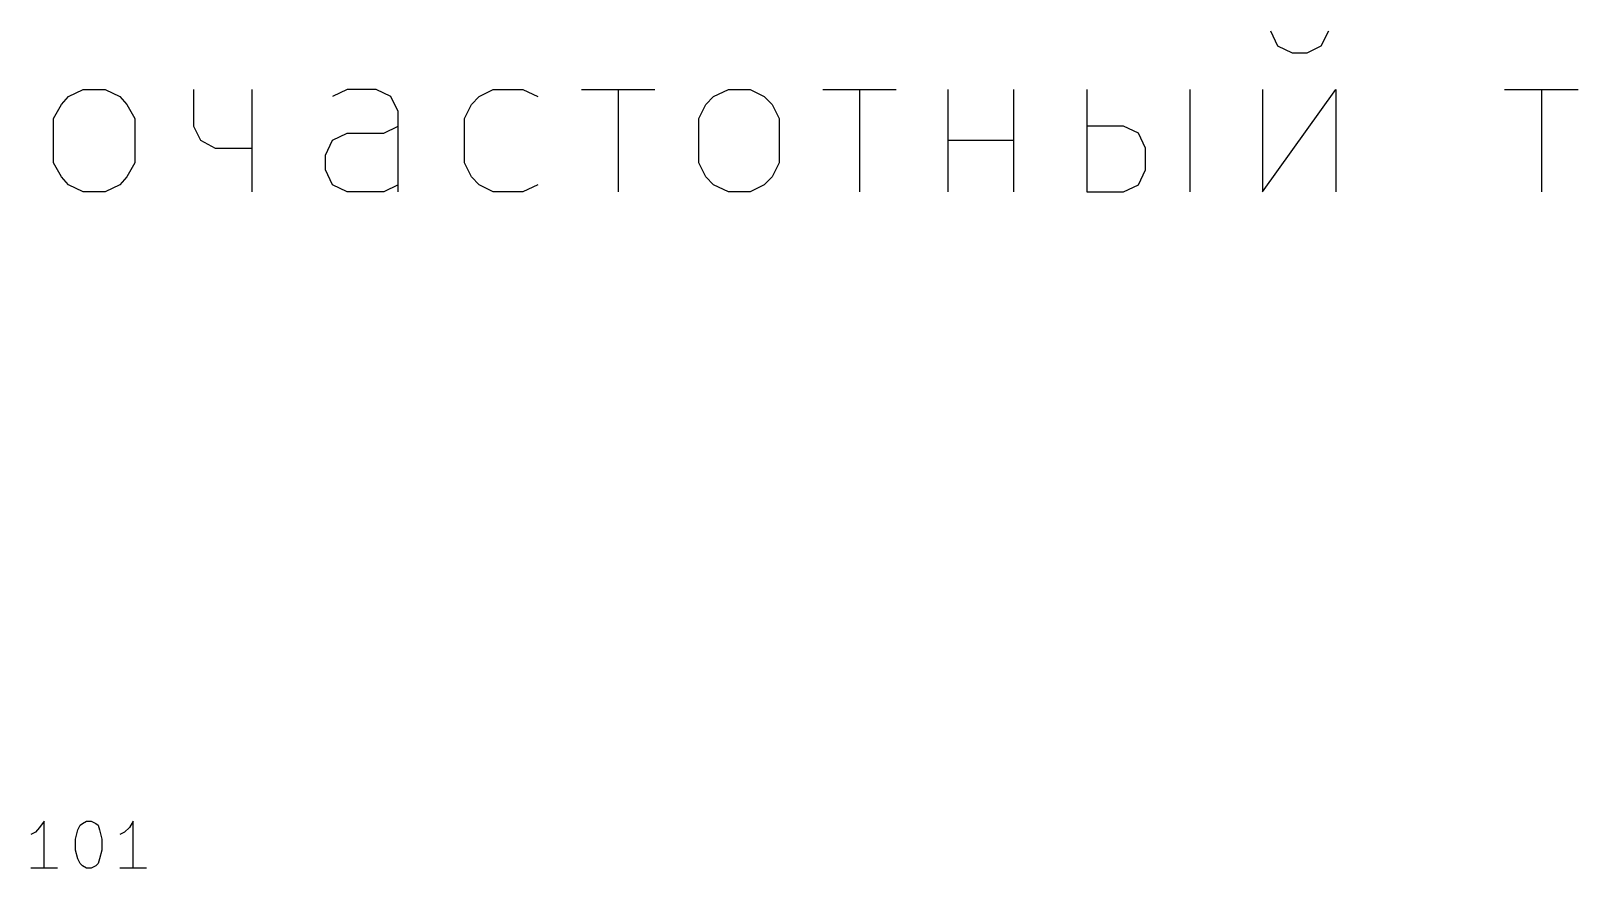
# Model space of a CAD drawing. Extents: x 10 to 584, y -410 to -10.
# Drawn here: x 372.5 to 422.8, y -142 to -114.8 of the extents above; entities that cross this region are included whole.
import ezdxf

# ---------------------------------------------------------------- set-up
doc = ezdxf.new("R2010")
doc.units = 0
doc.header["$MEASUREMENT"] = 0
doc.layers.add('BLACK', color=7, linetype='CONTINUOUS')

msp = doc.modelspace()

# ---------------------------------------------------------------- linework, layer by layer
at = {"layer": 'Black'}
for p, q in [((412.775, -114.757), (413.004, -115.24)), ((414.426, -115.24), (414.68, -114.757)), ((413.004, -115.24), (413.487, -115.468)), ((413.487, -115.468), (413.969, -115.468)), ((413.969, -115.468), (414.426, -115.24)), ((373.685, -116.891), (374.167, -116.662)), ((374.167, -116.662), (374.879, -116.662)), ((374.879, -116.662), (375.361, -116.891)), ((377.749, -116.662), (377.749, -117.856)), ((379.654, -116.662), (379.654, -119.99)), ((382.753, -116.662), (382.27, -116.891)), ((383.692, -116.662), (382.753, -116.662)), ((384.175, -116.891), (383.692, -116.662)), ((387.045, -116.891), (387.502, -116.662)), ((387.502, -116.662), (388.468, -116.662)), ((388.468, -116.662), (388.95, -116.891)), ((390.373, -116.662), (392.76, -116.662)), ((391.566, -116.662), (391.566, -119.99)), ((394.665, -116.891), (395.148, -116.662)), ((395.148, -116.662), (395.859, -116.662)), ((395.859, -116.662), (396.316, -116.891)), ((398.221, -116.662), (400.609, -116.662)), ((399.415, -116.662), (399.415, -119.99)), ((402.285, -116.662), (402.285, -119.99)), ((404.419, -116.662), (404.419, -119.99)), ((406.806, -116.662), (406.806, -119.99)), ((410.159, -116.662), (410.159, -119.99)), ((412.521, -116.662), (412.521, -119.99)), ((412.521, -119.99), (414.909, -116.662)), ((414.909, -116.662), (414.909, -119.99)), ((420.395, -116.662), (422.783, -116.662)), ((421.589, -116.662), (421.589, -119.99)), ((373.202, -117.602), (373.456, -117.145)), ((373.456, -117.145), (373.685, -116.891)), ((375.361, -116.891), (375.59, -117.145)), ((375.59, -117.145), (375.844, -117.602)), ((384.404, -117.373), (384.175, -116.891)), ((386.563, -117.602), (386.791, -117.145)), ((386.791, -117.145), (387.045, -116.891)), ((394.183, -117.602), (394.411, -117.145)), ((394.411, -117.145), (394.665, -116.891)), ((396.316, -116.891), (396.57, -117.145)), ((396.57, -117.145), (396.799, -117.602)), ((373.202, -119.05), (373.202, -117.602)), ((375.844, -117.602), (375.844, -119.05)), ((384.404, -119.99), (384.404, -117.373)), ((386.563, -119.05), (386.563, -117.602)), ((394.183, -119.05), (394.183, -117.602)), ((396.799, -117.602), (396.799, -119.05)), ((377.749, -117.856), (377.977, -118.313)), ((382.27, -118.313), (382.753, -118.085)), ((382.753, -118.085), (383.946, -118.085)), ((383.946, -118.085), (384.404, -117.856)), ((408, -117.856), (406.806, -117.856)), ((408.483, -118.085), (408, -117.856)), ((408.711, -118.567), (408.483, -118.085)), ((377.977, -118.313), (378.46, -118.567)), ((378.46, -118.567), (379.654, -118.567)), ((382.041, -118.796), (382.27, -118.313)), ((402.285, -118.313), (404.419, -118.313)), ((408.711, -119.278), (408.711, -118.567)), ((373.456, -119.507), (373.202, -119.05)), ((375.844, -119.05), (375.59, -119.507)), ((382.041, -119.278), (382.041, -118.796)), ((386.791, -119.507), (386.563, -119.05)), ((394.411, -119.507), (394.183, -119.05)), ((396.799, -119.05), (396.57, -119.507)), ((373.685, -119.761), (373.456, -119.507)), ((375.59, -119.507), (375.361, -119.761)), ((382.27, -119.761), (382.041, -119.278)), ((387.045, -119.761), (386.791, -119.507)), ((394.665, -119.761), (394.411, -119.507)), ((396.57, -119.507), (396.316, -119.761)), ((408.483, -119.761), (408.711, -119.278)), ((374.167, -119.99), (373.685, -119.761)), ((374.879, -119.99), (374.167, -119.99)), ((375.361, -119.761), (374.879, -119.99)), ((382.753, -119.99), (382.27, -119.761)), ((383.946, -119.99), (382.753, -119.99)), ((384.404, -119.761), (383.946, -119.99)), ((387.502, -119.99), (387.045, -119.761)), ((388.468, -119.99), (387.502, -119.99)), ((388.95, -119.761), (388.468, -119.99)), ((395.148, -119.99), (394.665, -119.761)), ((395.859, -119.99), (395.148, -119.99)), ((396.316, -119.761), (395.859, -119.99)), ((406.806, -119.99), (408, -119.99)), ((408, -119.99), (408.483, -119.761)), ((372.618, -140.818), (372.466, -140.894)), ((372.745, -140.665), (372.618, -140.818)), ((372.897, -140.462), (372.745, -140.665)), ((372.897, -141.986), (372.897, -140.462)), ((373.913, -141.046), (373.99, -140.741)), ((373.99, -140.741), (374.066, -140.589)), ((374.066, -140.589), (374.142, -140.538)), ((374.142, -140.538), (374.269, -140.462)), ((374.269, -140.462), (374.421, -140.462)), ((374.421, -140.462), (374.574, -140.538)), ((374.574, -140.538), (374.65, -140.589)), ((374.65, -140.589), (374.701, -140.741)), ((374.701, -140.741), (374.777, -141.046)), ((375.514, -140.818), (375.361, -140.894)), ((375.666, -140.665), (375.514, -140.818)), ((375.793, -140.462), (375.666, -140.665)), ((375.793, -141.986), (375.793, -140.462)), ((373.913, -141.402), (373.913, -141.046)), ((374.777, -141.046), (374.777, -141.402)), ((373.99, -141.681), (373.913, -141.402)), ((374.066, -141.834), (373.99, -141.681)), ((374.142, -141.91), (374.066, -141.834)), ((374.65, -141.834), (374.574, -141.91)), ((374.701, -141.681), (374.65, -141.834)), ((374.777, -141.402), (374.701, -141.681)), ((373.329, -141.986), (372.466, -141.986)), ((374.269, -141.986), (374.142, -141.91)), ((374.421, -141.986), (374.269, -141.986)), ((374.574, -141.91), (374.421, -141.986)), ((376.225, -141.986), (375.361, -141.986))]:
    msp.add_line(p, q, dxfattribs=at)

doc.saveas('drawing.dxf')
